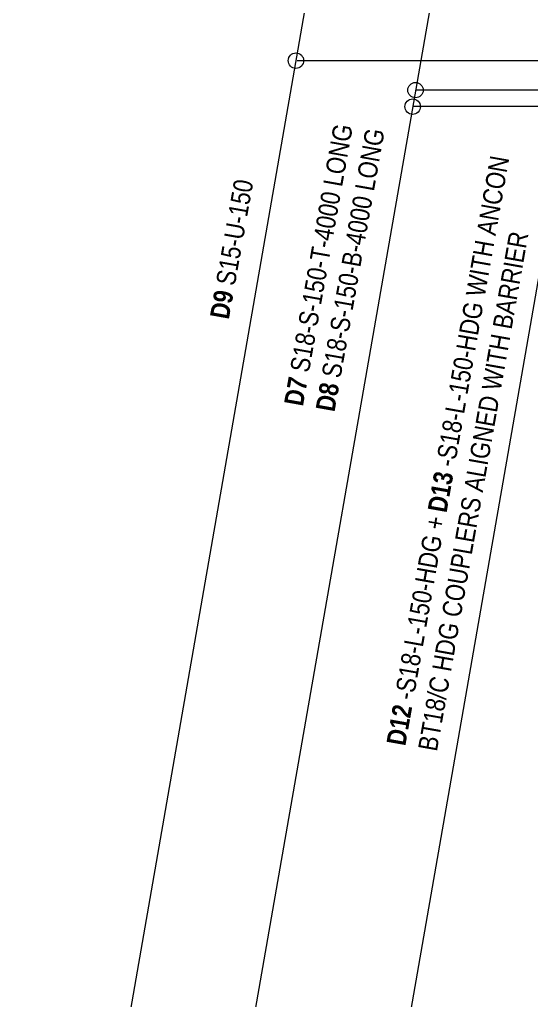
# Model space of a CAD drawing. Header units: metres. Extents: x -1150 to -1098, y 3 to 550.
# Drawn here: x -1149.78 to -1143.14, y 518.18 to 530.92 of the extents above; entities that cross this region are included whole.
import ezdxf

# ---------------------------------------------------------------- set-up
doc = ezdxf.new("R2010")
doc.units = ezdxf.units.M
for name, color, linetype, lineweight in [('A-ANNO-NOTE', 7, 'Continuous', 9), ('A-DETL', 7, 'Continuous', 13), ('A-DETL-GENF', 7, 'Continuous', 9), ('G-ANNO-TEXT', 7, 'Continuous', 9)]:
    doc.layers.add(name, color=color, linetype=linetype, lineweight=lineweight)
doc.styles.add('Arial Narrow_1', font='ARIALN.TTF', dxfattribs={"height": 0.25})
doc.styles.add('Arial Narrow_B', font='ARIALNB.TTF', dxfattribs={"height": 0.25})

# ---------------------------------------------------------------- blocks, each defined once
blk = doc.blocks.new('T2DExtentArrowReinf_v1 - Extent-6532913-DRG-2873131 - DECK REINFORCEMENT PLAN')
at = {"layer": 'A-DETL-GENF'}
blk.add_line((0.25, 0), (34.91, 0), dxfattribs=at)
blk = doc.blocks.new('T2DExtentArrowReinf_v1 - Extent-6532922-DRG-2873131 - DECK REINFORCEMENT PLAN')
at = {"layer": 'A-DETL-GENF'}
blk.add_line((0.25, 0), (34.91, 0), dxfattribs=at)
blk = doc.blocks.new('T2DExtentArrowReinf_v1 - Extent-7463752-DRG-2873131 - DECK REINFORCEMENT PLAN')
at = {"layer": 'A-DETL-GENF'}
blk.add_line((0.25, 0), (34.91, 0), dxfattribs=at)

msp = doc.modelspace()

# ---------------------------------------------------------------- linework, layer by layer
at = {"layer": 'A-ANNO-NOTE'}
for centre in [(-1146.1935, 530.387), (-1144.6776, 529.7893)]:
    msp.add_circle(centre, 0.1, dxfattribs=at)
at = {"layer": 'A-DETL'}
for p, q in [((-1138.5354, 530.3842), (-1146.1772, 530.3842)), ((-1138.2282, 530.0042), (-1144.6402, 530.0042)), ((-1138.2803, 529.7904), (-1144.6774, 529.7904))]:
    msp.add_line(p, q, dxfattribs=at)
msp.add_circle((-1144.6402, 530.0042), 0.1, dxfattribs=at)

# ---------------------------------------------------------------- block references
at = {"layer": 'A-DETL-GENF', "rotation": 260.1169774653487}
for name, p in [('T2DExtentArrowReinf_v1 - Extent-7463752-DRG-2873131 - DECK REINFORCEMENT PLAN', (-1143.7898, 544.1836)), ('T2DExtentArrowReinf_v1 - Extent-6532922-DRG-2873131 - DECK REINFORCEMENT PLAN', (-1142.1698, 544.1836)), ('T2DExtentArrowReinf_v1 - Extent-6532913-DRG-2873131 - DECK REINFORCEMENT PLAN', (-1140.1498, 544.1836))]:
    msp.add_blockref(name, p, dxfattribs=at)

# ---------------------------------------------------------------- next in the draw order: texts
at = {"layer": 'G-ANNO-TEXT', "char_height": 0.25, "attachment_point": 1, "style": 'Arial Narrow_B', "bg_fill": 3, "box_fill_scale": 1, "bg_fill_color": 256, "bg_fill_transparency": 0}
for s, insert, rotation in [('D9 ', (-1147.3118, 527.0607), 79.88554), ('D7', (-1146.3494, 525.9321), 79.88554), ('D12', (-1145.0197, 521.5183), 79.97492)]:
    msp.add_mtext(s, dxfattribs=dict(at, insert=insert, rotation=rotation))

# ---------------------------------------------------------------- next in the draw order: texts
at = {"layer": 'G-ANNO-TEXT', "char_height": 0.25, "attachment_point": 1, "style": 'Arial Narrow_1', "bg_fill": 3, "box_fill_scale": 1, "bg_fill_color": 256, "bg_fill_transparency": 0}
for s, insert, rotation in [(' S18-S-150-T-4000 LONG', (-1146.2855, 526.2903), 79.88554), ('S15-U-150', (-1147.2339, 527.497), 79.88554), (' -S18-L-150-HDG + ', (-1144.9287, 522.0329), 79.97492)]:
    msp.add_mtext(s, dxfattribs=dict(at, insert=insert, rotation=rotation))

# ---------------------------------------------------------------- next in the draw order: texts
at = {"layer": 'G-ANNO-TEXT', "char_height": 0.25, "attachment_point": 1, "style": 'Arial Narrow_B', "bg_fill": 3, "box_fill_scale": 1, "bg_fill_color": 256, "bg_fill_transparency": 0}
for s, insert, rotation in [('D8', (-1145.9392, 525.8589), 79.88554), ('D13', (-1144.4843, 524.5471), 79.97492)]:
    msp.add_mtext(s, dxfattribs=dict(at, insert=insert, rotation=rotation))

# ---------------------------------------------------------------- next in the draw order: texts
at = {"layer": 'G-ANNO-TEXT', "char_height": 0.25, "attachment_point": 1, "style": 'Arial Narrow_1', "bg_fill": 3, "box_fill_scale": 1, "bg_fill_color": 256, "bg_fill_transparency": 0}
for s, insert, rotation in [(' S18-S-150-B-4000 LONG', (-1145.8753, 526.2171), 79.88554), (' -S18-L-150-HDG WITH ANCON ', (-1144.3933, 525.0617), 79.97492)]:
    msp.add_mtext(s, dxfattribs=dict(at, insert=insert, rotation=rotation))

# ---------------------------------------------------------------- next in the draw order: texts
at = {"layer": 'G-ANNO-TEXT', "insert": (-1144.6093, 521.4457), "char_height": 0.25, "attachment_point": 1, "rotation": 79.97492, "style": 'Arial Narrow_1', "bg_fill": 3, "box_fill_scale": 1, "bg_fill_color": 256, "bg_fill_transparency": 0}
msp.add_mtext('BT18/C HDG COUPLERS ALIGNED WITH BARRIER', dxfattribs=at)

doc.saveas('drawing.dxf')
